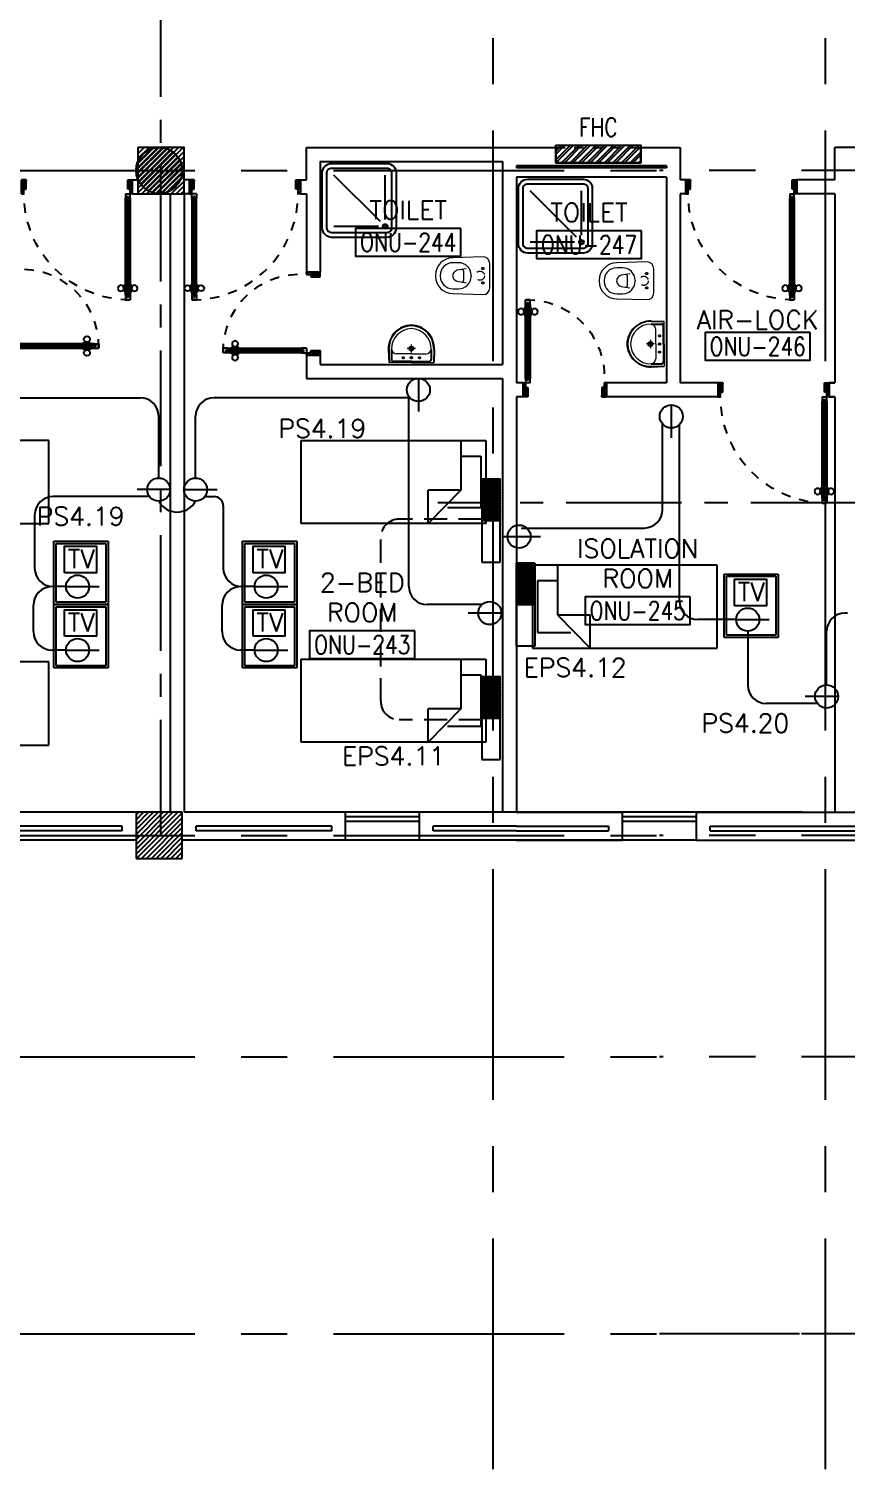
# Model space of a CAD drawing. Extents: x 0 to 93, y -1.5 to 78.
# Drawn here: x 17.4 to 26.26, y -1.46 to 14.14 of the extents above; entities that cross this region are included whole.
import ezdxf
from ezdxf.enums import TextEntityAlignment as Align

# ---------------------------------------------------------------- set-up
doc = ezdxf.new("R2010")
doc.units = 0
doc.header["$MEASUREMENT"] = 0
for name, pattern in [('CENTER', [2, 1.25, -0.25, 0.25, -0.25]), ('CENTERX2', [4, 2.5, -0.5, 0.5, -0.5]), ('DASHED', [0.75, 0.5, -0.25]), ('HIDDEN', [0.375, 0.25, -0.125]), ('HIDDEN2', [0.1875, 0.125, -0.0625])]:
    doc.linetypes.add(name, pattern=pattern)
doc.layers.get('0').update_dxf_attribs({"color": 11, "linetype": 'CONTINUOUS'})
for name, color, linetype in [('AXES', 11, 'CENTERX2'), ('AXES1', 11, 'CENTER'), ('COL', 11, 'CONTINUOUS'), ('DOOR', 11, 'CONTINUOUS'), ('E-CLINE', 4, 'CONTINUOUS'), ('E-HLINE', 4, 'HIDDEN'), ('E-SOCKETS', 4, 'CONTINUOUS'), ('E-TEXT', 4, 'CONTINUOUS'), ('FHC', 11, 'CONTINUOUS'), ('FIX', 11, 'CONTINUOUS'), ('FUR', 11, 'CONTINUOUS'), ('HAT', 11, 'CONTINUOUS'), ('INSUL', 11, 'CONTINUOUS'), ('RM-BOX', 11, 'CONTINUOUS'), ('RM-NAME', 11, 'CONTINUOUS'), ('RM-NO', 11, 'CONTINUOUS'), ('WALL', 11, 'CONTINUOUS'), ('WIN', 11, 'CONTINUOUS')]:
    doc.layers.add(name, color=color, linetype=linetype)
doc.styles.add('ROMANS', font='ROMANS.shx', dxfattribs={"width": 0.6})

# ---------------------------------------------------------------- blocks, each defined once
blk = doc.blocks.new('*X113')
at = {"color": 0}
for p, q in [((193089, 10708), (193542, 11161)), ((193089, 10761), (193488, 11161)), ((193089, 10814), (193435, 11161)), ((193089, 10867), (193382, 11161)), ((193089, 10920), (193329, 11161)), ((193089, 10973), (193276, 11161)), ((193089, 11026), (193223, 11161)), ((193089, 11079), (193170, 11161)), ((193089, 11132), (193117, 11161)), ((193095, 10661), (193589, 11155)), ((193148, 10661), (193589, 11102)), ((193201, 10661), (193589, 11049)), ((193254, 10661), (193589, 10996)), ((193307, 10661), (193589, 10943)), ((193360, 10661), (193589, 10890)), ((193413, 10661), (193589, 10837)), ((193466, 10661), (193589, 10784)), ((193519, 10661), (193589, 10731)), ((193572, 10661), (193589, 10678))]:
    blk.add_line(p, q, dxfattribs=at)
blk = doc.blocks.new('DOOR90')
at = {"layer": 'DOOR', "linetype": 'ByBlock'}
for p, q in [((0, 0), (-150, 0)), ((-200, -25), (-1000, -25)), ((-200, -42), (-1000, -42)), ((-200, -58), (-1000, -58)), ((-1000, -75), (-200, -75))]:
    blk.add_line(p, q, dxfattribs=at)
at = {"layer": 'DOOR', "color": 0, "linetype": 'ByBlock'}
for p, q in [((-150, 0), (-150, -25)), ((-150, 0), (0, 0)), ((0, -50), (0, 0)), ((-1050, -25), (-1050, -75)), ((-1050, -75), (-1050, -25)), ((-1000, -25), (-1050, -25)), ((-1000, -75), (-1050, -75)), ((-1020, -42), (-1020, -58)), ((-1000, -42), (-1020, -42)), ((-1000, -58), (-1020, -58)), ((-1000, -25), (-1000, -42)), ((-1000, -58), (-1000, -75)), ((-968, -25), (-968, -18)), ((-878, -18), (-968, -18)), ((-968, -75), (-968, -82)), ((-878, -82), (-968, -82)), ((-955, -18), (-955, -9)), ((-955, -9), (-890, -9)), ((-955, -18), (-890, -18)), ((-955, -82), (-955, -91)), ((-955, -82), (-890, -82)), ((-955, -91), (-890, -91)), ((-890, -18), (-890, -9)), ((-890, -82), (-890, -91)), ((-878, -25), (-878, -18)), ((-878, -75), (-878, -82)), ((-200, -42), (-200, -25)), ((-200, -25), (-150, -25)), ((-180, -42), (-200, -42)), ((-200, -75), (-200, -58)), ((-200, -58), (-180, -58)), ((-150, -75), (-200, -75)), ((-180, -58), (-180, -42)), ((-150, -75), (-150, -25)), ((-150, -25), (-100, -25)), ((-100, -25), (-100, -50)), ((-100, -50), (0, -50)), ((-150, -900), (-150, -875)), ((-150, -875), (-100, -875)), ((0, -900), (-150, -900)), ((-150, -900), (0, -900)), ((-100, -850), (0, -850)), ((-100, -875), (-100, -850)), ((0, -850), (0, -900))]:
    blk.add_line(p, q, dxfattribs=at)
at = {"layer": 'DOOR', "color": 9, "linetype": 'ByBlock'}
for p, q in [((0, -50), (-114, 0)), ((0, -50), (-40, 0)), ((0, -50), (-100, -37)), ((0, -850), (-114, -900)), ((0, -850), (-100, -863)), ((0, -850), (-40, -900))]:
    blk.add_line(p, q, dxfattribs=at)
at = {"layer": 'DOOR', "color": 0, "linetype": 'ByBlock'}
for centre in [(-923, 24), (-923, -124)]:
    blk.add_circle(centre, 32.4, dxfattribs=at)
at = {"layer": 'DOOR', "color": 9, "linetype": 'ByBlock'}
for centre, radius, start, end in [((0, -50), 74.4, 137.7764, 180), ((0, -50), 54.4, 113.2074, 180), ((0, -50), 154, 161.1053, 166.2858), ((0, -50), 134, 158.1598, 169.28), ((0, -50), 114, 154.0838, 167.3774), ((0, -50), 94.4, 148.0182, 180), ((0, -50), 34.4, 90, 180), ((0, -50), 14.4, 90, 180), ((0, -850), 154, 193.7142, 198.8947), ((0, -850), 134, 190.72, 201.8402), ((0, -850), 94.4, 180, 211.9818), ((0, -850), 74.4, 180, 222.2236), ((0, -850), 54.4, 180, 246.7926), ((0, -850), 34.4, 180, 270), ((0, -850), 14.4, 180, 270)]:
    blk.add_arc(centre, radius, start, end, dxfattribs=at)
at = {"layer": 'DOOR', "linetype": 'HIDDEN', "ltscale": 0.5}
blk.add_arc((-222, -50), 828, 178.2701, 275.003, dxfattribs=at)
blk = doc.blocks.new('DOOR100')
at = {"layer": 'DOOR', "color": 0, "linetype": 'ByBlock'}
for p, q in [((-76, 1251), (-76, 1301)), ((-76, 1301), (-26, 1301)), ((-26, 1301), (-76, 1301)), ((-59, 1251), (-76, 1251)), ((-59, 1251), (-59, 1271)), ((-43, 1271), (-59, 1271)), ((-43, 1251), (-43, 1271)), ((-26, 1251), (-43, 1251)), ((-26, 1251), (-26, 1301)), ((-92, 1206), (-92, 1141)), ((-83, 1206), (-92, 1206)), ((-83, 1141), (-92, 1141)), ((-83, 1129), (-83, 1219)), ((-76, 1219), (-83, 1219)), ((-83, 1206), (-83, 1141)), ((-76, 1129), (-83, 1129)), ((-26, 1219), (-19, 1219)), ((-26, 1129), (-19, 1129)), ((-19, 1129), (-19, 1219)), ((-19, 1206), (-19, 1141)), ((-19, 1206), (-10, 1206)), ((-19, 1141), (-10, 1141)), ((-10, 1206), (-10, 1141)), ((-76, 200), (-59, 200)), ((-76, 150), (-76, 200)), ((-59, 200), (-59, 180)), ((-59, 180), (-43, 180)), ((-43, 200), (-26, 200)), ((-43, 180), (-43, 200)), ((-26, 200), (-26, 150)), ((-1201, 0), (-1201, 150)), ((-1201, 150), (-1176, 150)), ((-1201, 150), (-1201, 0)), ((-1151, 0), (-1201, 0)), ((-1176, 150), (-1176, 100)), ((-1176, 100), (-1151, 100)), ((-1151, 100), (-1151, 0)), ((-76, 150), (-26, 150)), ((-51, 100), (-51, 0)), ((-26, 100), (-51, 100)), ((-51, 0), (-1, 0)), ((-1, 150), (-26, 150)), ((-26, 150), (-26, 100)), ((-1, 150), (-1, 0))]:
    blk.add_line(p, q, dxfattribs=at)
at = {"layer": 'DOOR', "linetype": 'ByBlock'}
for p, q in [((-76, 1251), (-76, 200)), ((-59, 200), (-59, 1251)), ((-43, 200), (-43, 1251)), ((-26, 200), (-26, 1251))]:
    blk.add_line(p, q, dxfattribs=at)
at = {"layer": 'DOOR', "color": 9, "linetype": 'ByBlock'}
for p, q in [((-1151, 0), (-1201, 114)), ((-1151, 0), (-1201, 40)), ((-1151, 0), (-1164, 100)), ((-51, 0), (-1, 114)), ((-51, 0), (-38, 100)), ((-51, 0), (-1, 40))]:
    blk.add_line(p, q, dxfattribs=at)
at = {"layer": 'DOOR', "color": 0, "linetype": 'ByBlock'}
for centre in [(-125, 1174), (22, 1174)]:
    blk.add_circle(centre, 32.4, dxfattribs=at)
at = {"layer": 'DOOR', "linetype": 'HIDDEN', "ltscale": 0.5}
blk.add_arc((-27, 152), 1149, 89.961, 180.0931, dxfattribs=at)
at = {"layer": 'DOOR', "color": 9, "linetype": 'ByBlock'}
for centre, radius, start, end in [((-1151, 0), 154, 103.7142, 108.8947), ((-1151, 0), 134, 100.72, 111.8402), ((-1151, 0), 94.4, 90, 121.9818), ((-1151, 0), 74.4, 90, 132.2236), ((-1151, 0), 54.4, 90, 156.7926), ((-1151, 0), 34.4, 90, 180), ((-1151, 0), 14.4, 90, 180), ((-51, 0), 94.4, 58.0182, 90), ((-51, 0), 74.4, 47.7764, 90), ((-51, 0), 54.4, 23.2074, 90), ((-51, 0), 34.4, 0, 90), ((-51, 0), 14.4, 0, 90), ((-51, 0), 134, 68.1598, 79.28), ((-51, 0), 114, 64.0838, 77.3774), ((-51, 0), 154, 71.1053, 76.2858)]:
    blk.add_arc(centre, radius, start, end, dxfattribs=at)
blk = doc.blocks.new('SHR1')
at = {"layer": 'FIX'}
for p, q in [((-196, 196), (-700, 700)), ((-143, 218), (-143, 700)), ((-218, 143), (-700, 143))]:
    blk.add_line(p, q, dxfattribs=at)
for points in [[(-825, 125), (-825, 725, -0.414214), (-725, 825), (-125, 825, -0.414214), (-25, 725), (-25, 125, -0.414214), (-125, 25), (-725, 25, -0.414214)], [(-775, 125), (-775, 725, -0.414214), (-725, 775), (-125, 775, -0.414214), (-75, 725), (-75, 125, -0.414214), (-125, 75), (-725, 75, -0.414214)]]:
    blk.add_lwpolyline(points, format="xyb", close=True, dxfattribs=at)
for radius in [25, 15]:
    blk.add_circle((-143, 143), radius, dxfattribs=at)
blk = doc.blocks.new('WC1')
at = {"layer": 'FIX', "lineweight": 20}
for p, q in [((-210, 204), (-538, 194)), ((-727, 5), (-727, -5)), ((-674, 5), (-674, -5)), ((-534, 24), (-540, 0)), ((-540, 0), (-534, -24)), ((-475, 141), (-538, 141)), ((-395, 76), (-490, 60)), ((-339, 5), (-339, -5)), ((-137, 0), (-137, 131)), ((-137, -131), (-137, 0)), ((-538, -141), (-475, -141)), ((-490, -60), (-395, -76)), ((-538, -194), (-210, -204)), ((-213, -204), (-210, -204))]:
    blk.add_line(p, q, dxfattribs=at)
at = {"layer": 'FIX', "linetype": 'Continuous', "lineweight": 20}
blk.add_line((-420, -47), (-420, 45), dxfattribs=at)
at = {"layer": 'FIX', "linetype": 'HIDDEN2', "lineweight": 20, "ltscale": 0.3}
blk.add_circle((-245, 0), 49.8, dxfattribs=at)
at = {"layer": 'FIX', "linetype": 'HIDDEN', "lineweight": 20, "ltscale": 0.05}
for centre in [(-213, 78), (-213, -77)]:
    blk.add_circle(centre, 11.6, dxfattribs=at)
at = {"layer": 'FIX', "lineweight": 20}
for centre, radius, start, end in [((-538, 5), 189, 90, 180), ((-210, 131), 73, 360, 90), ((-538, 5), 136, 90, 180), ((-473, -7), 68.2, 128.9242, 152.8468), ((-464, -18), 82, 108.496, 128.9242), ((-475, 5), 136, 360, 90), ((-538, -5), 189, 180, 270), ((-538, -5), 136, 180, 270), ((-473, 7), 68.2, 207.1532, 231.0758), ((-464, 18), 82, 231.0758, 251.504), ((-475, -5), 136, 270, 0), ((-210, -131), 73, 270, 0)]:
    blk.add_arc(centre, radius, start, end, dxfattribs=at)
at = {"layer": 'FIX', "linetype": 'Continuous', "lineweight": 20}
for centre, start, end in [((-443, 46), 357.6662, 91.6121), ((-442, -46), 268.3879, 2.3338)]:
    blk.add_arc(centre, 22.3, start, end, dxfattribs=at)
blk = doc.blocks.new('LAV1')
at = {"layer": 'FIX', "linetype": 'ByBlock', "ltscale": 0.3}
for p, q in [((-280, 210), (-275, 50)), ((-245, 210), (-245, 85)), ((245, 210), (245, 85)), ((280, 210), (275, 50)), ((0, 60), (-220, 60)), ((0, 60), (220, 60))]:
    blk.add_line(p, q, dxfattribs=at)
at = {"layer": 'FIX', "linetype": 'Continuous', "lineweight": 20}
for p, q in [((-275, 210), (-275, 50)), ((275, 210), (275, 50)), ((0, 50), (-275, 50)), ((0, 50), (-252, 50)), ((0, 155), (-181, 155)), ((0, 155), (181, 155)), ((0, 50), (275, 50)), ((0, 50), (252, 50))]:
    blk.add_line(p, q, dxfattribs=at)
at = {"layer": 'FIX', "linetype": 'DASHED', "lineweight": 20, "ltscale": 0.05}
for p, q in [((50, 220), (-50, 220)), ((0, 170), (0, 270)), ((0, 170), (0, 270))]:
    blk.add_line(p, q, dxfattribs=at)
at = {"layer": 'FIX', "lineweight": 20}
for p, q in [((16, 107), (-15, 107)), ((0, 92), (0, 123))]:
    blk.add_line(p, q, dxfattribs=at)
for centre, radius in [((0, 220), 29.5), ((0, 220), 22.5), ((0, 107), 15.5)]:
    blk.add_circle(centre, radius, dxfattribs=at)
at = {"layer": 'FIX', "linetype": 'HIDDEN', "lineweight": 20, "ltscale": 0.05}
for centre in [(-100, 107), (100, 107)]:
    blk.add_circle(centre, 12.4, dxfattribs=at)
at = {"layer": 'FIX', "linetype": 'ByBlock', "ltscale": 0.3}
for centre, radius, start, end in [((7, 220), 287, 91.3776, 182.0064), ((-7, 220), 287, 357.9936, 88.6224), ((-220, 85), 24.9, 179.7021, 269.9486), ((220, 85), 24.9, 270.0514, 0.2979)]:
    blk.add_arc(centre, radius, start, end, dxfattribs=at)
at = {"layer": 'FIX', "linetype": 'Continuous', "lineweight": 20}
for centre, radius, start, end in [((8, 217), 283, 91.6988, 181.351), ((8, 212), 253, 91.7328, 180.4884), ((-8, 217), 283, 358.649, 88.3012), ((-8, 212), 253, 359.5116, 88.2672), ((-179, 222), 66.9, 190.2006, 268.0786), ((179, 222), 66.9, 271.9214, 349.7994)]:
    blk.add_arc(centre, radius, start, end, dxfattribs=at)
blk = doc.blocks.new('*X51')
at = {"color": 0}
for p, q in [((73379, 125458), (73871, 125950)), ((73379, 125511), (73818, 125950)), ((73379, 125564), (73765, 125950)), ((73379, 125617), (73712, 125950)), ((73379, 125670), (73659, 125950)), ((73379, 125723), (73606, 125950)), ((73379, 125776), (73553, 125950)), ((73379, 125829), (73500, 125950)), ((73379, 125882), (73447, 125950)), ((73379, 125935), (73394, 125950)), ((73424, 125450), (73879, 125905)), ((73477, 125450), (73879, 125852)), ((73530, 125450), (73879, 125799)), ((73583, 125450), (73879, 125746)), ((73636, 125450), (73879, 125692)), ((73690, 125450), (73879, 125639)), ((73743, 125450), (73879, 125586)), ((73796, 125450), (73879, 125533)), ((73849, 125450), (73879, 125480))]:
    blk.add_line(p, q, dxfattribs=at)
blk = doc.blocks.new('COL50')
at = {"layer": 'COL'}
blk.add_lwpolyline([(-250, 250), (-250, -250), (250, -250), (250, 250)], close=True, dxfattribs=at)
blk = doc.blocks.new('RM1')
at = {"layer": 'RM-BOX'}
blk.add_lwpolyline([(570, -200), (-570, -200), (-570, -500), (570, -500)], close=True, dxfattribs=at)
at = {"layer": 'RM-NAME', "style": 'ROMANS'}
for tag, p in [('ROOMNAME1', (0, 324)), ('ROOMNAME2', (0, 0))]:
    blk.add_attdef(tag, text='', height=200, dxfattribs=at).set_placement(p, align=Align.MIDDLE)
at = {"layer": 'RM-NO', "style": 'ROMANS', "width": 0.8}
blk.add_attdef('ROOMNO', text='', height=200, dxfattribs=at).set_placement((0, -350), align=Align.MIDDLE)
blk = doc.blocks.new('AH20A')
at = {"layer": 'FUR'}
for p, q in [((0, 0.5), (0, -0.5)), ((1, 0.5), (0, 0.5)), ((0.1358, 0.5), (0.1358, -0.0987)), ((1, -0.5), (1, 0.5)), ((0.1358, 0.3112), (0.0277, 0.3112)), ((0.0277, 0.3112), (0.0277, -0.3087)), ((0.1358, -0.0987), (0.3125, -0.5)), ((0.1358, -0.0987), (0.3125, -0.0987)), ((0.3125, -0.5), (0.3125, -0.0987)), ((0.0277, -0.3087), (0.2076, -0.3087)), ((0, -0.5), (1, -0.5))]:
    blk.add_line(p, q, dxfattribs=at)
blk = doc.blocks.new('BHU')
at = {"color": 8}
for p, q in [((0, -311), (145, 1)), ((0, -340), (159, 1)), ((0, -370), (173, 1)), ((0, -399), (187, 1)), ((0, -281), (132, 1)), ((0, -251), (118, 1)), ((0, -15), (7, 1)), ((0, -44), (21, 1)), ((0, -74), (35, 1)), ((0, -104), (49, 1)), ((0, -133), (63, 1)), ((0, -163), (76, 1)), ((0, -192), (90, 1)), ((0, -222), (104, 1)), ((0, -429), (199, -1)), ((4, -450), (199, -31)), ((18, -450), (199, -61)), ((32, -450), (199, -90)), ((45, -450), (199, -120)), ((59, -450), (199, -149)), ((73, -450), (199, -179)), ((87, -450), (199, -208)), ((101, -450), (199, -238)), ((114, -450), (199, -268)), ((128, -450), (199, -297)), ((142, -450), (199, -327)), ((156, -450), (199, -356)), ((169, -450), (199, -386)), ((183, -450), (199, -416)), ((197, -450), (199, -445))]:
    blk.add_line(p, q, dxfattribs=at)
at = {"layer": 'E-SOCKETS'}
for p, q in [((0, 450), (199, 450)), ((0, -450), (0, 450)), ((199, 450), (199, -450))]:
    blk.add_line(p, q, dxfattribs=at)
at = {"layer": 'E-SOCKETS', "color": 4}
for p, q in [((0, 1), (199, 1)), ((0, -450), (199, -450))]:
    blk.add_line(p, q, dxfattribs=at)

msp = doc.modelspace()

# ---------------------------------------------------------------- hatches: boundary and pattern name
at = {"layer": 'FHC', "linetype": 'ByBlock', "ltscale": 0.3}
h = msp.add_hatch(dxfattribs=at)
h.set_pattern_fill('ANSI32', color=11, scale=0.175, style=0)
h.set_pattern_definition([(45, (-209.08703, -18.366005), (-0.046403883, 0.046403883), []), (45, (-209.056094, -18.366005), (-0.046403883, 0.046403883), [])])
h.paths.add_polyline_path([(24.0292, 12.685), (24.0292, 12.875), (23.1092, 12.875), (23.1092, 12.685)])
h.paths.add_polyline_path([(22.8965, 12.2639), (22.8965, 12.6847), (23.159, 12.6847), (23.159, 12.2639)], flags=9)
at = {"layer": 'HAT'}
h = msp.add_hatch(dxfattribs=at)
h.set_pattern_fill('ANSI31', color=256, scale=0.3, style=0)
h.set_pattern_definition([(45, (-42.428644, -31.033337), (-0.026516504, 0.026516504), [])])
h.paths.add_polyline_path([(18.5617, 12.6011), (18.8117, 12.6011), (18.8117, 12.8511, 0.4142136)])
h.paths.add_polyline_path([(18.8117, 12.8511), (18.8117, 12.6011), (19.0617, 12.6011, 0.4142136)])
h.paths.add_polyline_path([(19.0617, 12.6011), (18.8117, 12.6011), (18.8117, 12.3511, 0.4142136)])
h.paths.add_polyline_path([(18.8117, 12.6011), (18.5617, 12.6011, 0.4142136), (18.8117, 12.3511)])

# ---------------------------------------------------------------- linework, layer by layer
at = {"layer": 'AXES'}
for p, q in [((22.4317, -1.4643), (22.4317, 77.3484)), ((26.0317, -1.4643), (26.0317, 77.3484)), ((0.7, 12.6), (24.2317, 12.6)), ((92.2717, 12.6), (24.2317, 12.6)), ((0.7, 5.4), (24.2317, 5.4)), ((92.2717, 5.4), (24.2317, 5.4)), ((0.7, 3), (24.2317, 3)), ((92.2717, 3), (24.2317, 3)), ((0.7, 0), (24.2317, 0)), ((92.2717, 0), (24.2317, 0)), ((45.7508, 0), (24.2317, 0))]:
    msp.add_line(p, q, dxfattribs=at)
at = {"layer": 'AXES1'}
for p, q in [((18.8317, 5.4), (18.8317, 64.22)), ((82.4717, 9), (21.8317, 9))]:
    msp.add_line(p, q, dxfattribs=at)
at = {"layer": 'COL'}
for p, q in [((19.0617, 5.65), (18.5617, 5.65)), ((18.5617, 5.65), (18.5617, 5.15)), ((19.0617, 5.15), (19.0617, 5.65)), ((18.5617, 5.15), (19.0617, 5.15))]:
    msp.add_line(p, q, dxfattribs=at)
at = {"layer": 'E-CLINE', "color": 4, "linetype": 'ByBlock'}
for p, q in [((16.4234, 10.1403), (18.6067, 10.1403)), ((21.5283, 10.1403), (19.4067, 10.1403)), ((21.5151, 8.1001), (21.5151, 10.1574)), ((18.8067, 9.2701), (18.8067, 9.9403)), ((19.2067, 9.2701), (19.2067, 9.9403)), ((24.266, 8.9291), (24.266, 9.8554)), ((24.4495, 7.937), (24.4495, 9.8554)), ((18.7071, 9.0695), (17.6631, 9.0695)), ((19.3062, 9.0695), (19.4066, 9.0695)), ((19.5066, 8.9695), (19.5066, 8.2941)), ((17.4631, 8.8695), (17.4631, 8.2941)), ((22.7324, 8.7291), (24.0035, 8.7291)), ((22.7949, 8.7291), (24.066, 8.7291)), ((17.8033, 8.0941), (17.6631, 8.0941)), ((19.8467, 8.0941), (19.7066, 8.0941)), ((17.4506, 7.6067), (17.4506, 7.8941)), ((19.4941, 7.6067), (19.4941, 7.8941)), ((22.3102, 7.9001), (21.7151, 7.9001)), ((25.0634, 7.737), (24.6495, 7.737)), ((25.1884, 7.612), (25.1884, 7.029)), ((17.8033, 7.4067), (17.6506, 7.4067)), ((19.8467, 7.4067), (19.6941, 7.4067)), ((25.9433, 6.829), (25.3884, 6.829))]:
    msp.add_line(p, q, dxfattribs=at)
at = {"layer": 'E-CLINE', "color": 4, "linetype": 'Continuous'}
for p, q in [((26.2679, 7.8075), (26.2429, 7.8075)), ((26.0429, 7.0296), (26.0429, 7.6075))]:
    msp.add_line(p, q, dxfattribs=at)
at = {"layer": 'E-CLINE', "color": 4, "linetype": 'ByBlock'}
for centre, radius, start, end in [((18.6067, 9.9403), 0.2, 0, 90), ((19.4067, 9.9403), 0.2, 90, 180), ((17.6631, 8.8695), 0.2, 90, 180), ((19.4066, 8.9695), 0.1, 0, 90), ((19.0067, 9.1301), 0.2283, 208.81151, 331.18849), ((24.066, 8.9291), 0.2, 270, 0), ((17.6631, 8.2941), 0.2, 180, 270), ((19.7066, 8.2941), 0.2, 180, 270), ((17.6506, 7.8941), 0.2, 90, 180), ((19.6941, 7.8941), 0.2, 90, 180), ((21.7151, 8.1001), 0.2, 180, 270), ((24.6495, 7.937), 0.2, 180, 270), ((17.6506, 7.6067), 0.2, 180, 270), ((19.6941, 7.6067), 0.2, 180, 270), ((25.3884, 7.029), 0.2, 180, 270)]:
    msp.add_arc(centre, radius, start, end, dxfattribs=at)
at = {"layer": 'E-CLINE', "color": 4, "linetype": 'Continuous'}
msp.add_arc((26.2429, 7.6075), 0.2, 90, 180, dxfattribs=at)
at = {"layer": 'E-HLINE', "color": 4}
for p, q in [((22.3067, 8.8251), (21.4126, 8.8251)), ((21.2126, 6.8529), (21.2126, 8.6251)), ((22.3074, 6.6529), (21.4126, 6.6529))]:
    msp.add_line(p, q, dxfattribs=at)
for centre, start, end in [((21.4126, 8.6251), 90, 180), ((21.4126, 6.8529), 180, 270)]:
    msp.add_arc(centre, 0.2, start, end, dxfattribs=at)
at = {"layer": 'E-SOCKETS'}
for p, q in [((21.6203, 10.35), (21.6203, 9.9917)), ((24.3602, 10.063), (24.3602, 9.7046)), ((18.9317, 9.1451), (18.5733, 9.1451)), ((19.0817, 9.1451), (19.44, 9.1451)), ((17.6725, 7.9005), (17.6725, 8.5878)), ((17.6725, 8.5878), (18.2585, 8.5878)), ((18.2585, 8.5878), (18.2585, 7.9005)), ((19.7159, 8.5878), (20.3019, 8.5878)), ((19.7159, 7.9005), (19.7159, 8.5878)), ((20.3019, 8.5878), (20.3019, 7.9005)), ((22.5234, 8.6365), (22.8817, 8.6365)), ((22.5859, 8.6365), (22.9442, 8.6365)), ((24.9327, 8.2308), (25.5186, 8.2308)), ((24.9327, 7.5434), (24.9327, 8.2308)), ((25.5186, 8.2308), (25.5186, 7.5434)), ((17.8033, 8.0941), (18.1616, 8.0941)), ((19.8467, 8.0941), (20.205, 8.0941)), ((17.6725, 7.2131), (17.6725, 7.9005)), ((18.2585, 7.9005), (17.6725, 7.9005)), ((17.6725, 7.9005), (18.2585, 7.9005)), ((18.2585, 7.9005), (18.2585, 7.2131)), ((19.7159, 7.2131), (19.7159, 7.9005)), ((20.3019, 7.9005), (19.7159, 7.9005)), ((19.7159, 7.9005), (20.3019, 7.9005)), ((20.3019, 7.9005), (20.3019, 7.2131)), ((22.5192, 7.8075), (22.1608, 7.8075)), ((22.5317, 7.8075), (22.1733, 7.8075)), ((25.0634, 7.737), (25.4218, 7.737)), ((25.5186, 7.5434), (24.9327, 7.5434)), ((17.8033, 7.4067), (18.1616, 7.4067)), ((19.8467, 7.4067), (20.205, 7.4067)), ((18.2585, 7.2131), (17.6725, 7.2131)), ((20.3019, 7.2131), (19.7159, 7.2131)), ((26.1679, 6.9046), (25.8095, 6.9046))]:
    msp.add_line(p, q, dxfattribs=at)
at = {"layer": 'E-SOCKETS', "color": 8}
for p, q in [((17.6975, 8.5628), (18.2335, 8.5628)), ((17.6975, 7.9255), (17.6975, 8.5628)), ((18.2335, 8.5628), (18.2335, 7.9255)), ((19.7409, 8.5628), (20.2769, 8.5628)), ((19.7409, 7.9255), (19.7409, 8.5628)), ((20.2769, 8.5628), (20.2769, 7.9255)), ((24.9577, 8.2058), (25.4936, 8.2058)), ((24.9577, 7.5684), (24.9577, 8.2058)), ((25.4936, 8.2058), (25.4936, 7.5684)), ((18.2335, 7.9255), (17.6975, 7.9255)), ((17.6975, 7.2381), (17.6975, 7.8755)), ((17.6975, 7.8755), (18.2335, 7.8755)), ((18.2335, 7.8755), (18.2335, 7.2381)), ((20.2769, 7.9255), (19.7409, 7.9255)), ((19.7409, 7.2381), (19.7409, 7.8755)), ((19.7409, 7.8755), (20.2769, 7.8755)), ((20.2769, 7.8755), (20.2769, 7.2381)), ((25.4936, 7.5684), (24.9577, 7.5684)), ((18.2335, 7.2381), (17.6975, 7.2381)), ((20.2769, 7.2381), (19.7409, 7.2381))]:
    msp.add_line(p, q, dxfattribs=at)
at = {"layer": 'E-SOCKETS'}
for points in [[(17.7866, 8.2445), (17.7866, 8.5306), (18.1316, 8.5306), (18.1316, 8.2445)], [(19.83, 8.2445), (19.83, 8.5306), (20.1751, 8.5306), (20.1751, 8.2445)], [(25.0467, 7.8875), (25.0467, 8.1735), (25.3918, 8.1735), (25.3918, 7.8875)], [(17.7866, 7.5572), (17.7866, 7.8432), (18.1316, 7.8432), (18.1316, 7.5572)], [(19.83, 7.5572), (19.83, 7.8432), (20.1751, 7.8432), (20.1751, 7.5572)]]:
    msp.add_lwpolyline(points, close=True, dxfattribs=at)
for centre in [(21.6203, 10.225), (24.3602, 9.938), (18.8067, 9.1451), (19.2067, 9.1451), (22.7109, 8.6365), (17.9283, 8.0941), (19.9717, 8.0941), (22.3942, 7.8075), (25.1884, 7.737), (17.9283, 7.4067), (19.9717, 7.4067), (26.0429, 6.9046)]:
    msp.add_circle(centre, 0.125, dxfattribs=at)
at = {"layer": 'FHC', "color": 250, "linetype": 'HIDDEN', "ltscale": 0.25}
msp.add_line((23.1092, 12.85), (24.0292, 12.85), dxfattribs=at)
at = {"layer": 'FHC', "linetype": 'ByBlock', "ltscale": 0.3}
msp.add_lwpolyline([(23.1092, 12.875), (24.0292, 12.875), (24.0292, 12.685), (23.1092, 12.685)], close=True, dxfattribs=at)
at = {"layer": 'INSUL'}
for p, q in [((18.4117, 5.5), (16.9817, 5.5)), ((18.4117, 5.45), (18.4117, 5.5)), ((19.2117, 5.45), (19.2117, 5.5)), ((20.6817, 5.5), (19.2117, 5.5)), ((20.6817, 5.45), (20.6817, 5.5)), ((21.7817, 5.45), (21.7817, 5.5)), ((22.6817, 5.5), (21.7817, 5.5)), ((21.7817, 5.45), (21.7817, 5.5)), ((22.6817, 5.5), (23.6817, 5.5)), ((23.685, 5.45), (23.685, 5.5)), ((23.685, 5.45), (23.685, 5.5)), ((24.7817, 5.45), (24.7817, 5.5)), ((24.7817, 5.5), (25.7817, 5.5)), ((25.7817, 5.5), (26.685, 5.5)), ((18.4117, 5.45), (16.9817, 5.45)), ((20.6817, 5.45), (19.2117, 5.45)), ((22.6817, 5.45), (21.7817, 5.45)), ((22.6817, 5.45), (23.6817, 5.45)), ((24.7817, 5.45), (25.7817, 5.45)), ((25.7817, 5.45), (26.685, 5.45))]:
    msp.add_line(p, q, dxfattribs=at)
at = {"layer": 'WALL'}
for p, q in [((20.4067, 12.85), (23.1092, 12.85)), ((20.4067, 12.5), (20.4067, 12.85)), ((23.1092, 12.85), (23.1092, 12.685)), ((24.0292, 12.85), (24.4567, 12.85)), ((24.0292, 12.685), (24.0292, 12.85)), ((24.4567, 12.85), (24.4567, 12.5)), ((24.4567, 12.85), (24.4567, 12.5)), ((26.1317, 12.5), (26.1317, 12.85)), ((28.0567, 12.85), (26.1317, 12.85)), ((20.5567, 12.7), (20.5567, 11.5)), ((22.5317, 12.7), (22.5317, 10.5)), ((24.3067, 12.65), (22.6817, 12.65)), ((22.6817, 12.65), (22.6817, 12.63)), ((23.1092, 12.685), (24.0292, 12.685)), ((24.3067, 12.65), (24.3067, 12.63)), ((18.5211, 12.5), (18.5211, 12.35)), ((18.5211, 12.5), (18.5817, 12.5)), ((19.1422, 12.5), (19.0817, 12.5)), ((19.1422, 12.5), (19.1422, 12.35)), ((20.3422, 12.5), (20.4067, 12.5)), ((20.3422, 12.5), (20.3422, 12.35)), ((24.3067, 12.63), (22.6817, 12.63)), ((22.6817, 12.53), (22.6817, 10.3)), ((24.3067, 12.53), (22.6817, 12.53)), ((24.3067, 12.53), (24.3067, 10.3)), ((24.5192, 12.5), (24.4567, 12.5)), ((24.5192, 12.5), (24.4567, 12.5)), ((24.5192, 12.5), (24.5192, 12.35)), ((24.5192, 12.5), (24.5192, 12.35)), ((25.7192, 12.5), (25.7192, 12.35)), ((25.7192, 12.5), (25.7192, 12.35)), ((26.1317, 12.5), (25.7192, 12.5)), ((18.5211, 12.35), (18.5817, 12.35)), ((18.9317, 12.35), (18.9317, 5.65)), ((19.1422, 12.35), (19.0817, 12.35)), ((19.0817, 12.35), (19.0817, 5.65)), ((20.3422, 12.35), (20.4067, 12.35)), ((20.4067, 12.35), (20.4067, 11.5)), ((22.5317, 12.35), (22.5317, 10.5)), ((24.5192, 12.35), (24.4567, 12.35)), ((24.5192, 12.35), (24.4567, 12.35)), ((24.4567, 12.35), (24.4567, 10.3)), ((26.1317, 12.35), (25.7192, 12.35)), ((26.1317, 12.35), (26.1317, 10.3)), ((22.6817, 12.18), (22.6817, 10.3)), ((20.4067, 10.6), (20.4067, 10.35)), ((20.5567, 10.6), (20.5567, 10.5)), ((22.5317, 10.35), (22.5317, 5.65)), ((22.7567, 10.3), (22.7567, 10.15)), ((23.6567, 10.3), (23.6567, 10.15)), ((23.6567, 10.15), (23.6567, 10.2961)), ((26.0692, 10.3), (26.1317, 10.3)), ((22.6817, 10.15), (22.6817, 5.65)), ((26.0692, 10.15), (26.1317, 10.15)), ((26.1317, 10.15), (26.1317, 5.65)), ((18.9317, 5.65), (16.8317, 5.65)), ((20.8317, 5.65), (19.0817, 5.65)), ((20.8317, 5.35), (20.8317, 5.65)), ((21.6317, 5.35), (21.6317, 5.65)), ((22.6817, 5.65), (21.6317, 5.65)), ((21.6317, 5.35), (21.6317, 5.65)), ((22.6817, 5.65), (23.8317, 5.65)), ((22.6817, 5.65), (23.8317, 5.65)), ((23.835, 5.65), (22.685, 5.65)), ((23.832, 5.35), (23.832, 5.65)), ((25.7817, 5.65), (24.6317, 5.65)), ((24.6317, 5.65), (25.7817, 5.65)), ((24.6317, 5.35), (24.6317, 5.65)), ((24.6317, 5.35), (24.6317, 5.65)), ((24.6317, 5.65), (25.7817, 5.65)), ((25.7817, 5.65), (26.8317, 5.65)), ((18.5617, 5.35), (16.8317, 5.35)), ((20.8317, 5.35), (19.0617, 5.35)), ((22.6817, 5.35), (21.6317, 5.35)), ((22.6817, 5.35), (23.8317, 5.35)), ((22.6817, 5.35), (23.8317, 5.35)), ((23.835, 5.35), (22.685, 5.35)), ((24.6317, 5.35), (25.7817, 5.35)), ((25.7817, 5.35), (26.8317, 5.35))]:
    msp.add_line(p, q, dxfattribs=at)
at = {"layer": 'WALL', "linetype": 'ByBlock'}
for p, q in [((20.5567, 12.7), (22.5317, 12.7)), ((21.3241, 12.7), (22.1817, 12.7)), ((20.4067, 11.5), (20.5567, 11.5)), ((20.4067, 10.6), (20.5567, 10.6)), ((20.5567, 10.5), (22.5317, 10.5)), ((21.3241, 10.5), (22.5317, 10.5)), ((20.4067, 10.35), (22.5317, 10.35)), ((21.3241, 10.35), (22.5317, 10.35)), ((22.7567, 10.3), (22.6817, 10.3)), ((22.7567, 10.3), (22.6817, 10.3)), ((24.3067, 10.3), (23.6567, 10.3)), ((24.3067, 10.3), (23.6567, 10.3)), ((24.8692, 10.3), (24.4567, 10.3)), ((24.8692, 10.3), (24.8692, 10.15)), ((24.8692, 10.3), (24.8692, 10.15)), ((26.0692, 10.3), (26.0692, 10.15)), ((26.0692, 10.3), (26.0692, 10.3)), ((26.0692, 10.3), (26.0692, 10.15)), ((26.1317, 10.3), (26.0692, 10.3)), ((22.7567, 10.15), (22.6817, 10.15)), ((22.7567, 10.15), (22.6817, 10.15)), ((24.8692, 10.15), (23.6567, 10.15)), ((26.0692, 10.15), (26.0692, 10.15)), ((26.1317, 10.15), (26.0692, 10.15))]:
    msp.add_line(p, q, dxfattribs=at)
at = {"layer": 'WALL'}
msp.add_circle((18.8117, 12.6011), 0.25, dxfattribs=at)
at = {"layer": 'WIN'}
for p, q in [((21.6317, 5.65), (20.8317, 5.65)), ((21.6317, 5.65), (21.3241, 5.65)), ((24.6317, 5.65), (23.8317, 5.65)), ((21.6317, 5.6), (20.8317, 5.6)), ((21.6317, 5.55), (20.8317, 5.55)), ((21.6317, 5.6), (21.3241, 5.6)), ((21.6317, 5.55), (21.3241, 5.55)), ((24.6317, 5.6), (23.8317, 5.6)), ((24.6317, 5.55), (23.8317, 5.55)), ((24.6317, 5.55), (23.8317, 5.55)), ((21.6317, 5.35), (20.8317, 5.35)), ((21.6317, 5.35), (21.3241, 5.35)), ((24.6317, 5.35), (23.8317, 5.35))]:
    msp.add_line(p, q, dxfattribs=at)

# ---------------------------------------------------------------- block references
at = {"layer": 'COL', "xscale": 0.001, "yscale": 0.001, "zscale": 0.001}
msp.add_blockref('COL50', (18.8317, 12.6), dxfattribs=at)
msp.add_blockref('COL50', (18.8317, 12.6), dxfattribs=at)
at = {"layer": 'DOOR', "color": 0, "linetype": 'Continuous', "yscale": 0.001, "zscale": 0.001, "rotation": 180}
for p, xscale in [((18.5222, 12.5), -0.001), ((19.1411, 12.5), 0.001)]:
    msp.add_blockref('DOOR100', p, dxfattribs=dict(at, xscale=xscale))
at = {"layer": 'DOOR', "color": 0, "linetype": 'ByBlock', "yscale": 0.001, "zscale": 0.001}
for name, p, xscale, rotation in [('DOOR100', (25.7192, 12.5), -0.001, 180), ('DOOR90', (17.1067, 10.65), 0.001, 180), ('DOOR90', (20.5567, 10.6), -0.001, 180), ('DOOR90', (22.7567, 10.15), -0.001, 90), ('DOOR100', (26.0702, 10.3), -0.001, 180)]:
    msp.add_blockref(name, p, dxfattribs=dict(at, xscale=xscale, rotation=rotation))
at = {"layer": 'E-CLINE', "color": 4, "yscale": 0.001000000003841706, "zscale": 0.001, "rotation": 180}
for p, xscale in [((22.3067, 8.8102), -0.001000000003841706), ((22.881, 7.8986), 0.001000000003841706), ((22.306, 6.6702), -0.001000000003841706)]:
    msp.add_blockref('BHU', p, dxfattribs=dict(at, xscale=xscale))
at = {"layer": 'FIX'}
for name, p, xscale, yscale, zscale in [('SHR1', (21.4047, 11.852), 0.001, 0.001, 0.001), ('SHR1', (23.5297, 11.682), 0.001, 0.001, 0.001), ('WC1', (22.5317, 11.4613), 0.001, 0.001, 0.001), ('WC1', (24.3067, 11.4062), 0.001, 0.001, 0.001), ('LAV1', (21.5442, 10.479), 0.0008799999997863779, 0.0008799999997863779, 0.00087999999978), ('AH20A', (15.6157, 9.2269), 2, 0.9, 2), ('AH20A', (22.3509, 9.2269), -2, 0.9, 2), ('AH20A', (22.8568, 7.876), 2, 0.8999999999999998, 2), ('AH20A', (15.6157, 6.828), 2, 0.9, 2), ('AH20A', (22.3509, 6.8585), -2, 0.9, 2)]:
    msp.add_blockref(name, p, dxfattribs=dict(at, xscale=xscale, yscale=yscale, zscale=zscale))
at = {"layer": 'FIX', "xscale": 0.0008800000000046567, "yscale": 0.0008800000000046567, "zscale": 0.0008800000000000001, "rotation": 90}
msp.add_blockref('LAV1', (24.3277, 10.7222), dxfattribs=at)
at = {"layer": 'HAT', "zscale": 0.001}
for name, p, xscale, yscale in [('*X51', (-54.7976, -113.0997), 0.001, 0.001), ('*X113', (-174.5269, -5.511), 0.001000000047497451, 0.0009999999892897904)]:
    msp.add_blockref(name, p, dxfattribs=dict(at, xscale=xscale, yscale=yscale))
at = {"layer": 'RM-NO', "xscale": 0.001, "yscale": 0.001, "zscale": 0.001}
for p, values in [((21.51, 12.1738), {'ROOMNO': 'ONU-244', 'ROOMNAME2': 'TOILET'}), ((23.4686, 12.1476), {'ROOMNO': 'ONU-247', 'ROOMNAME2': 'TOILET'}), ((23.9963, 8.1834), {'ROOMNO': 'ONU-245', 'ROOMNAME2': 'ROOM', 'ROOMNAME1': 'ISOLATION'}), ((21.0118, 7.8152), {'ROOMNO': 'ONU-243', 'ROOMNAME2': 'ROOM', 'ROOMNAME1': '2-BED'})]:
    msp.add_blockref('RM1', p, dxfattribs=at).add_auto_attribs(values)
at = {"layer": 'RM-NO'}
ref = msp.add_blockref('RM1', (25.2961, 11.0463), dxfattribs=dict(at, xscale=0.001, yscale=0.001, zscale=0.001))
ref.add_attrib('ROOMNO', 'ONU-246', dxfattribs={"height": 0.2, "style": 'ROMANS', "width": 0.8}).set_placement((25.2961, 10.6963), align=Align.MIDDLE)
ref.add_attrib('ROOMNAME2', 'AIR-LOCK', dxfattribs={"layer": 'RM-NAME', "height": 0.2, "style": 'ROMANS'}).set_placement((25.2961, 10.9839), align=Align.MIDDLE)

# ---------------------------------------------------------------- texts
at = {"layer": 'E-SOCKETS', "style": 'ROMANS'}
for p in [(17.8207, 8.2945), (19.8641, 8.2945), (25.0808, 7.9375), (17.8207, 7.6071), (19.8641, 7.6071)]:
    msp.add_text('TV', height=0.2, dxfattribs=at).set_placement(p)
at = {"layer": 'E-TEXT', "color": 4, "style": 'ROMANS'}
for s, p in [(' PS4.19', (19.9662, 9.7067)), (' PS4.19', (17.3482, 8.7558)), (' EPS4.12', (22.6251, 7.1185)), (' PS4.20', (24.5503, 6.516)), (' EPS4.11', (20.657, 6.159))]:
    msp.add_text(s, height=0.2, dxfattribs=at).set_placement(p)
at = {"layer": 'FHC', "style": 'ROMANS', "width": 0.8}
msp.add_text('FHC', height=0.2, dxfattribs=at).set_placement((23.3598, 12.9695))

doc.saveas('drawing.dxf')
